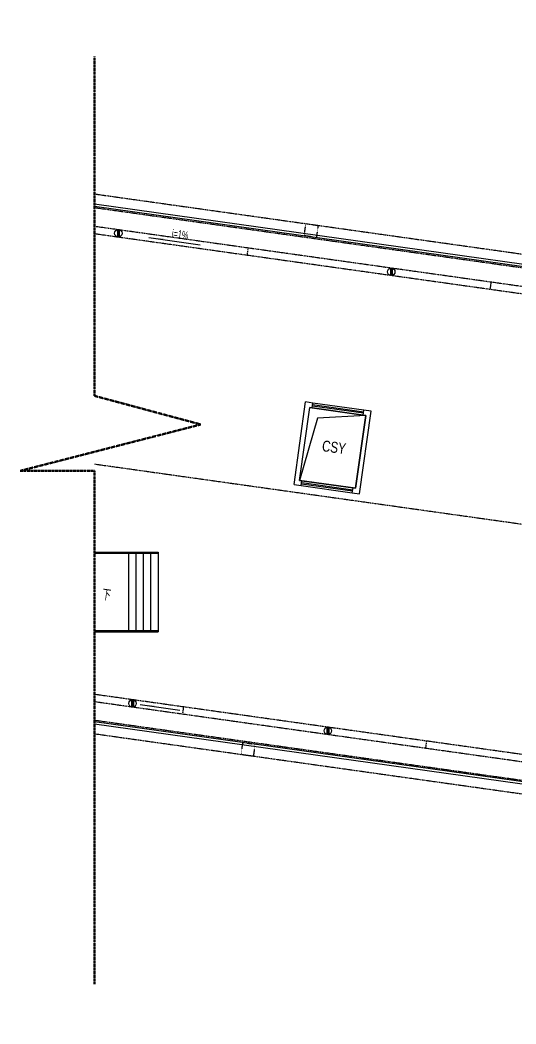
# Model space of a CAD drawing. Header units: millimetres. Extents: x 285006 to 3037698, y -2820855 to 192241.
# Drawn here: x 1071067 to 1091273, y 66966 to 107880 of the extents above; entities that cross this region are included whole.
import ezdxf

# ---------------------------------------------------------------- set-up
doc = ezdxf.new("R2010")
doc.units = ezdxf.units.MM
for name, pattern in [('ACAD_ISO02W100', [15, 12, -3]), ('DASH', [0.35, 0.25, -0.1]), ('WALL-1C-6F-1$0$CONTINOUS', [0]), ('WALL-1C-6F-1$0$DASH', [0.35, 0.25, -0.1])]:
    doc.linetypes.add(name, pattern=pattern)
for name, color, linetype in [('1#C-6F$0$0-XREF', 7, 'Continuous'), ('1#C-6F$0$A-FLOR-STRS', 13, 'Continuous'), ('1#C-6F$0$A-IDEN', 7, 'Continuous'), ('1#C-6F$0$A-ROOM-IDEN', 7, 'Continuous'), ('1#C-6F$0$A-WALL', 2, 'Continuous'), ('1#C-6F$0$文字图层', 7, 'Continuous'), ('1#C-6F$0$汇水面积', 3, 'Continuous'), ('4玻璃幕墙', 1, 'Continuous'), ('6铝型材', 8, 'Continuous'), ('WALL-1C-6F-1$0$A-WALL', 2, 'Continuous'), ('WALL-地台', 8, 'Continuous'), ('铝型材断面', 8, 'Continuous')]:
    doc.layers.add(name, color=color, linetype=linetype)
for name, color, linetype, lineweight in [('1#C-6F$0$A-ANNO-TEXT', 7, 'Continuous', 25), ('1#C-6F$0$A-FLOR-BALC', 74, 'Continuous', 30), ('A-WALL-TEMP', 2, 'ACAD_ISO02W100', 50), ('WALL-1C-6F-1$0$A-FLOR-UNDR', 11, 'Continuous', 18), ('WALL-1C-6F-1$0$A-WALL-GLAZ', 142, 'Continuous', 18), ('板边洞口-1C-6F$0$A-HOLE', 5, 'Continuous', 25)]:
    doc.layers.add(name, color=color, linetype=linetype, lineweight=lineweight)
doc.styles.add('1#C-6F$0$HYGB2014', font='hygbsz.shx', dxfattribs={"width": 0.7, "bigfont": 'hygbhz.shx'})

# ---------------------------------------------------------------- blocks, each defined once
blk = doc.blocks.new('WALL-1C-6F-1$0$mullion_____')
at = {"layer": '6铝型材'}
for p, q in [((-36798, -1713), (-36798, -1433)), ((-36798, -1433), (-36758, -1433)), ((-36758, -1713), (-36758, -1433)), ((-36798, -1713), (-36758, -1713)), ((-36778, -1713), (-36778, -1733))]:
    blk.add_line(p, q, dxfattribs=at)
blk = doc.blocks.new('WALL-1C-6F-1')
at = {"layer": '4玻璃幕墙'}
for p, q in [((98388635, 18822923), (98374985, 18822923)), ((98374985, 18822923), (98374985, 18796566)), ((98388635, 18810242), (98388635, 18822923)), ((98388735, 18810559), (98400553, 18808898)), ((98388735, 18810458), (98400539, 18808799)), ((98374885, 18791299), (98353235, 18794341))]:
    blk.add_line(p, q, dxfattribs=at)
for points in [[(98353235, 18815548), (98374885, 18812505)], [(98353235, 18815447), (98374885, 18812404)], [(98388635, 18795019), (98388635, 18810242)], [(98374985, 18794859), (98374985, 18768923)], [(98374885, 18791400), (98353235, 18794442)], [(98388635, 18768923), (98388635, 18793313)], [(98397644, 18788201), (98388735, 18789453)], [(98397630, 18788102), (98388735, 18789352)]]:
    blk.add_lwpolyline(points, dxfattribs=at)
for radius, start, end in [(14500, 262, 279.5066), (14400, 262, 279.5066), (35300, 262.0003, 273.8853), (35400, 262.0003, 273.8853)]:
    blk.add_arc((98402557, 18823158), radius, start, end, dxfattribs=at)
at = {"layer": 'WALL-1C-6F-1$0$A-FLOR-UNDR', "linetype": 'WALL-1C-6F-1$0$CONTINOUS', "lineweight": -3, "ltscale": 3}
blk.add_line((98375185, 18769022), (98388435, 18769022), dxfattribs=at)
at = {"layer": 'WALL-1C-6F-1$0$A-WALL', "linetype": 'WALL-1C-6F-1$0$DASH', "ltscale": 0.5}
for points in [[(98361852, 18814741), (98362347, 18814671), (98362278, 18814176), (98361783, 18814246)], [(98359284, 18793592), (98359779, 18793523), (98359709, 18793028), (98359214, 18793097)]]:
    blk.add_lwpolyline(points, close=True, dxfattribs=at)
at = {"layer": 'WALL-地台', "linetype": 'DASH', "ltscale": 200}
for p, q in [((98388735, 18823023), (98374885, 18823023)), ((98374885, 18823023), (98374885, 18796546)), ((98388735, 18810228), (98388735, 18823023)), ((98388435, 18822723), (98375185, 18822723)), ((98375185, 18822723), (98375185, 18796566)), ((98388435, 18810270), (98388435, 18822723)), ((98388735, 18810963), (98400608, 18809294)), ((98388735, 18810407), (98400532, 18808749)), ((98388735, 18809650), (98400427, 18808007)), ((98388735, 18809347), (98400386, 18807709)), ((98353235, 18804945), (98374885, 18801902)), ((98388735, 18799955), (98405023, 18797666)), ((98374885, 18796546), (98374885, 18768923))]:
    blk.add_line(p, q, dxfattribs=at)
for points in [[(98353235, 18815952), (98374885, 18812909)], [(98353235, 18815396), (98374885, 18812354)], [(98353235, 18814639), (98374885, 18811596)], [(98353235, 18814336), (98374885, 18811293)], [(98359493, 18813760), (98359451, 18813462)], [(98369395, 18812368), (98369354, 18812071)], [(98388435, 18794979), (98388435, 18810270)], [(98388735, 18794999), (98388735, 18810228)], [(98374885, 18792511), (98353235, 18795553)], [(98374885, 18792208), (98353235, 18795250)], [(98356862, 18795043), (98356821, 18794746)], [(98375185, 18794859), (98375185, 18768923)], [(98374885, 18791450), (98353235, 18794493)], [(98374885, 18790895), (98353235, 18793938)], [(98366765, 18793652), (98366723, 18793355)], [(98388435, 18768923), (98388435, 18793313)], [(98388735, 18768923), (98388735, 18793333)], [(98397797, 18789290), (98388735, 18790564)], [(98397755, 18788993), (98388735, 18790261)], [(98397651, 18788251), (98388735, 18789504)], [(98397574, 18787706), (98388735, 18788948)]]:
    blk.add_lwpolyline(points, dxfattribs=at)
for radius, start, end in [(14000, 262, 279.5066), (14550, 262, 279.5066), (15600, 262, 279.5066), (15300, 262, 279.5066), (34500, 262.0003, 273.8853), (34200, 262.0003, 273.8853), (35250, 262.0003, 273.8853), (35800, 262.0003, 273.8853)]:
    blk.add_arc((98402557, 18823158), radius, start, end, dxfattribs=at)
at = {"layer": 'WALL-1C-6F-1$0$A-WALL-GLAZ', "lineweight": -3}
for p, rotation in [((98350105, 18795791), 224.9999997527846), ((98339838, 18821289), 180.0000003973278), ((98341569, 18821289), 180.0000003973278), ((98343301, 18821289), 180.0000003973278), ((98345032, 18821289), 180.0000003973278), ((98346763, 18821289), 180.0000003973278), ((98348494, 18821289), 180.0000003973278), ((98350226, 18821289), 180.0000003973278), ((98376618, 18784248), 269.9999995734953), ((98376618, 18782251), 269.9999995734953), ((98376618, 18780254), 269.9999995734953), ((98376618, 18778424), 269.9999995734953), ((98376618, 18776594), 269.9999995734953), ((98376618, 18774763), 269.9999995734953), ((98376618, 18773097), 269.9999995734953), ((98376618, 18771431), 269.9999995734953), ((98376618, 18769765), 269.9999995734953), ((98376618, 18768098), 269.9999995734953), ((98376618, 18764766), 269.9999995734953), ((98376618, 18763100), 269.9999995734953), ((98376618, 18761434), 269.9999995734953), ((98376618, 18759767), 269.9999995734953), ((98376618, 18758101), 269.9999995734953), ((98376618, 18756435), 269.9999995734953), ((98376618, 18754769), 269.9999995734953), ((98376618, 18752917), 269.9999995734953), ((98376618, 18751065), 269.9999995734953), ((98376618, 18749213), 269.9999995734953), ((98376618, 18747361), 269.9999995734953), ((98376618, 18745509), 269.9999995734953), ((98376618, 18743657), 269.9999995734953), ((98376618, 18741805), 269.9999995734953), ((98376618, 18739953), 269.9999995734953), ((98376618, 18738088), 269.9999995734953), ((98376618, 18736224), 269.9999995734953), ((98376618, 18734359), 269.9999995734953), ((98376618, 18732494), 269.9999995734953)]:
    blk.add_blockref('WALL-1C-6F-1$0$mullion_____', p, dxfattribs=dict(at, rotation=rotation))
for p, xscale, rotation in [((98413516, 18795791), -0.9999999999999999, 134.9999997691784), ((98387002, 18784554), -1, 89.99999957281068), ((98387002, 18782863), -1, 89.99999957281068), ((98387002, 18781172), -1, 89.99999957281068), ((98387002, 18777915), -1, 89.99999957281068), ((98387002, 18776349), -1, 89.99999957281068), ((98387002, 18774783), -1, 89.99999957281068), ((98387002, 18773217), -1, 89.99999957281068), ((98387002, 18771551), -1, 89.99999957281068), ((98387002, 18769885), -1, 89.99999957293808), ((98387002, 18768219), -1, 89.99999957281068), ((98387002, 18766552), -1, 89.99999957293808), ((98387002, 18764886), -1, 89.99999957281068), ((98387002, 18763220), -1, 89.99999957281068), ((98387002, 18761554), -1, 89.99999957281068), ((98387002, 18759888), -1, 89.99999957281068), ((98387002, 18758221), -1, 89.99999957281068), ((98387002, 18756555), -1, 89.99999957281068), ((98387002, 18754889), -1, 89.99999957281068), ((98387002, 18753223), -1, 89.99999957281068), ((98387002, 18751499), -1, 89.99999957281068), ((98387002, 18749776), -1, 89.99999957281068), ((98387002, 18748053), -1, 89.99999957281068), ((98386998, 18746330), -1, 89.99999957281068), ((98387002, 18744607), -1, 89.99999957281068), ((98387002, 18742884), -1, 89.99999957281068), ((98387002, 18741160), -1, 89.99999957281068), ((98387002, 18739437), -1, 89.99999957281068), ((98387002, 18737701), -1, 89.99999957281068), ((98387002, 18735966), -1, 89.99999957281068), ((98387002, 18734230), -1, 89.99999957281068), ((98387002, 18732494), -1, 89.99999957281068)]:
    blk.add_blockref('WALL-1C-6F-1$0$mullion_____', p, dxfattribs=dict(at, xscale=xscale, rotation=rotation))
at = {"layer": 'WALL-地台', "linetype": 'DASH', "ltscale": 200, "xscale": -1, "rotation": 89.99999957281068}
blk.add_blockref('WALL-1C-6F-1$0$mullion_____', (98387002, 18779481), dxfattribs=at)
at = {"layer": '铝型材断面', "ltscale": 0.5, "rotation": 269.9999995734953}
blk.add_blockref('WALL-1C-6F-1$0$mullion_____', (98376618, 18766432), dxfattribs=at)
blk = doc.blocks.new('1#C-6F$0$_arrow2')
blk.add_solid([(0, 0), (-1, 0), (-1, -0.1)])
blk = doc.blocks.new('1#C-6F$0$DSADSAD')
at = {"layer": '1#C-6F$0$文字图层', "color": 6}
for p, q in [((7943089, -1493991), (7943089, -1494579)), ((7943165, -1493981), (7943165, -1494588)), ((7943241, -1493991), (7943241, -1494579))]:
    blk.add_line(p, q, dxfattribs=at)
blk.add_circle((7943165, -1494285), 304, dxfattribs=at)
blk = doc.blocks.new('A$C64C85CE8')
at = {"elevation": 0}
blk.add_lwpolyline([(58736.2, 21878.4), (58736.2, 8053.7), (63072.2, 6886.1), (55705.5, 4994.8), (58736.2, 4994.8), (58736.2, -15920.8)], dxfattribs=at)
at = {"layer": '1#C-6F$0$A-FLOR-BALC', "color": 74, "lineweight": -3}
for p, q in [((69690.3, 7270.9, 0), (67610.8, 7563.2, 0)), ((69700.8, 7345.2, 0), (67621.2, 7637.5, 0)), ((69707.7, 7394.7, 0), (67628.2, 7687, 0)), ((69718.2, 7469, 0), (67638.6, 7761.3, 0)), ((67182.8, 4518.1, 0), (69262.3, 4225.8, 0)), ((67193.2, 4592.4, 0), (69272.8, 4300.1, 0)), ((67165.4, 4394.4, 0), (69244.9, 4102.1, 0)), ((67175.8, 4468.6, 0), (69255.4, 4176.3, 0))]:
    blk.add_line(p, q, dxfattribs=at)
at = {"layer": '1#C-6F$0$A-FLOR-STRS'}
for p, q in [((60136, -1513.6, 0), (60135.9, 1637.3, 0)), ((60436, -1513.6, 0), (60435.9, 1637.3, 0)), ((60736, -1513.6, 0), (60735.9, 1637.3, 0)), ((61036, -1513.6, 0), (61035.9, 1637.3, 0)), ((58736, -1513.5, 0), (61336, -1513.6, 0)), ((58736, -1563.5, 0), (61336, -1563.6, 0))]:
    blk.add_line(p, q, dxfattribs=at)
at = {"layer": '1#C-6F$0$A-FLOR-STRS', "elevation": 0}
for points in [[(58736.1, 1687.4), (61335.9, 1687.3), (61336, -1563.6)], [(58736.1, 1637.4), (61335.9, 1637.3)]]:
    blk.add_lwpolyline(points, dxfattribs=at)
at = {"layer": '1#C-6F$0$A-IDEN', "color": 13, "lineweight": -3}
for p, q in [((60954.9, 14503.2, 0), (63037.8, 14210.4, 0)), ((60593.5, -4531.8, 0), (62218.4, -4760.2, 0))]:
    blk.add_line(p, q, dxfattribs=at)
at = {"layer": '1#C-6F$0$A-IDEN', "elevation": 0}
blk.add_lwpolyline([(59555.1, 61.9, 0, 0, 0), (60885.9, 61.9, 120, 0, 0), (61335.9, 61.9, 0, 0, 0)], format="xyseb", dxfattribs=at)
at = {"layer": '1#C-6F$0$A-WALL'}
for p, q in [((66868.3, 4436.1, 0), (67341.5, 7803, 0)), ((67638.6, 7761.3, 0), (67341.5, 7803, 0)), ((67094.2, 4606.3, 0), (67511.8, 7577.1, 0)), ((67610.8, 7563.2, 0), (67511.8, 7577.1, 0)), ((67610.8, 7563.2, 0), (67638.6, 7761.3, 0)), ((69542, 4060.3, 0), (70015.3, 7427.2, 0)), ((69690.3, 7270.9, 0), (69718.2, 7469, 0)), ((70015.3, 7427.2, 0), (69718.2, 7469, 0)), ((69371.8, 4286.2, 0), (69789.4, 7257, 0)), ((69789.4, 7257, 0), (69690.3, 7270.9, 0)), ((67094.2, 4606.3, 0), (67193.2, 4592.4, 0)), ((67165.4, 4394.4, 0), (67193.2, 4592.4, 0)), ((66868.3, 4436.1, 0), (67165.4, 4394.4, 0)), ((69244.9, 4102.1, 0), (69272.8, 4300.1, 0)), ((69244.9, 4102.1, 0), (69542, 4060.3, 0)), ((69272.8, 4300.1, 0), (69371.8, 4286.2, 0))]:
    blk.add_line(p, q, dxfattribs=at)
at = {"layer": '板边洞口-1C-6F$0$A-HOLE', "linetype": 'Continuous', "ltscale": 1.5, "elevation": 0}
blk.add_lwpolyline([(67511.8, 7577.1), (69789.4, 7257), (69371.8, 4286.2), (67094.2, 4606.3)], close=True, dxfattribs=at)
at = {"layer": '板边洞口-1C-6F$0$A-HOLE', "elevation": 0}
blk.add_lwpolyline([(69789.4, 7257), (67826.8, 7138.5), (67094.2, 4606.3)], dxfattribs=at)
blk.add_lwpolyline([(69789.4, 7257), (67826.8, 7138.5), (67094.2, 4606.3)], dxfattribs=at)
at = {"layer": '1#C-6F$0$0-XREF', "ltscale": 1.5, "rotation": 359.999308722076}
blk.add_blockref('WALL-1C-6F-1', (-98294725.8, -18798481.9, 0), dxfattribs=at)
at = {"layer": '1#C-6F$0$A-IDEN', "color": 13, "lineweight": -3, "xscale": 600.0000000000016, "yscale": 600.0000000000016, "zscale": 600.0000000000016, "rotation": 171.9993082672776}
for p in [(60954.9, 14503.2, 0), (60593.5, -4531.8, 0)]:
    blk.add_blockref('1#C-6F$0$_arrow2', p, dxfattribs=at)
at = {"layer": '1#C-6F$0$汇水面积', "xscale": 0.4999999999999999, "yscale": 0.4999999999999999, "zscale": 0.4999999999999999, "rotation": 359.999308721688}
for p in [(-3911863.1, 761869.2, 0), (-3900741.4, 760298.2, 0), (-3911285.6, 742707.8, 0), (-3903324.9, 741588.9, 0)]:
    blk.add_blockref('1#C-6F$0$DSADSAD', p, dxfattribs=at)
at = {"layer": '1#C-6F$0$A-ANNO-TEXT', "style": '1#C-6F$0$HYGB2014', "width": 0.7}
blk.add_text('i=1%%%', height=330, rotation=351.99931, dxfattribs=at).set_placement((61870.8, 14515.5, 0))
at = {"layer": '1#C-6F$0$A-ROOM-IDEN', "lineweight": -3, "style": '1#C-6F$0$HYGB2014', "width": 0.8}
for s, p in [('CSY', (67988.2, 5802.9, 0)), ('下', (59014.9, -254.2, 0))]:
    blk.add_text(s, height=450, rotation=351.99931, dxfattribs=at).set_placement(p)

msp = doc.modelspace()

# ---------------------------------------------------------------- block references
at = {"layer": 'A-WALL-TEMP'}
msp.add_blockref('A$C64C85CE8', (1015361.1, 84512), dxfattribs=at)

doc.saveas('drawing.dxf')
